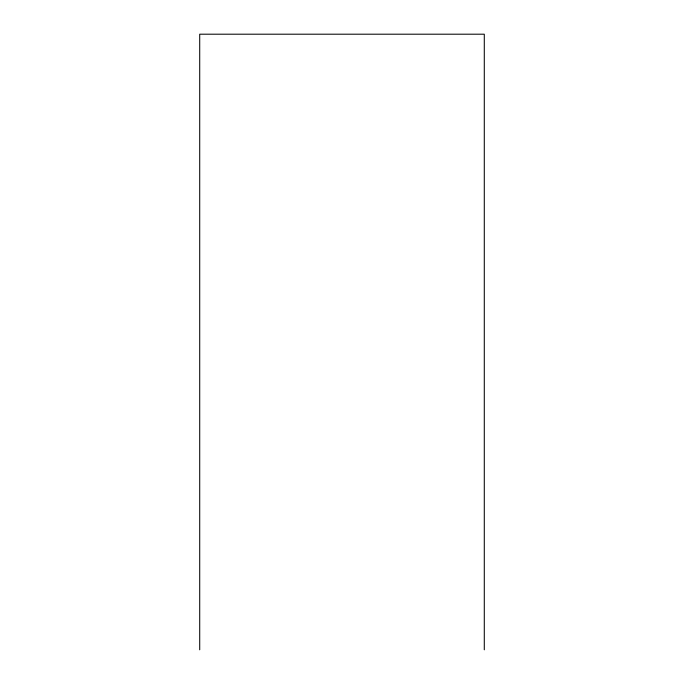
<?xml version="1.0" encoding="UTF-8"?>
<svg xmlns="http://www.w3.org/2000/svg" width="684" height="684" viewBox="0 0 684 684"><rect width="100%" height="100%" fill="white"/><g stroke="black" fill="none" stroke-linecap="round" stroke-linejoin="round"><path stroke-width="1.03" d="M484.289 649.8L484.289 34.2L199.711 34.2L199.711 649.8"/></g></svg>
